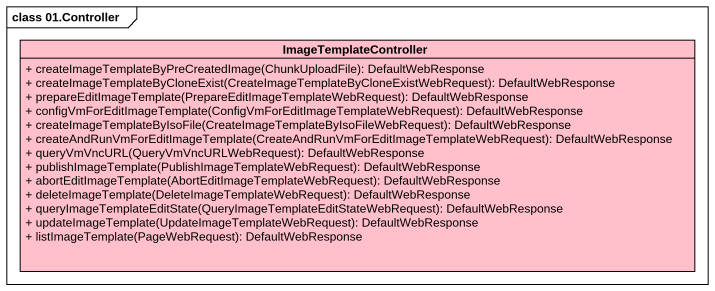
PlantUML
@startuml
mainframe class 01.Controller
hide circle
hide empty members
skinparam classAttributeIconSize 0
class ImageTemplateController #FFC0CB {
  + createImageTemplateByPreCreatedImage(ChunkUploadFile): DefaultWebResponse
  + createImageTemplateByCloneExist(CreateImageTemplateByCloneExistWebRequest): DefaultWebResponse
  + prepareEditImageTemplate(PrepareEditImageTemplateWebRequest): DefaultWebResponse
  + configVmForEditImageTemplate(ConfigVmForEditImageTemplateWebRequest): DefaultWebResponse
  + createImageTemplateByIsoFile(CreateImageTemplateByIsoFileWebRequest): DefaultWebResponse
  + createAndRunVmForEditImageTemplate(CreateAndRunVmForEditImageTemplateWebRequest): DefaultWebResponse
  + queryVmVncURL(QueryVmVncURLWebRequest): DefaultWebResponse
  + publishImageTemplate(PublishImageTemplateWebRequest): DefaultWebResponse
  + abortEditImageTemplate(AbortEditImageTemplateWebRequest): DefaultWebResponse
  + deleteImageTemplate(DeleteImageTemplateWebRequest): DefaultWebResponse
  + queryImageTemplateEditState(QueryImageTemplateEditStateWebRequest): DefaultWebResponse
  + updateImageTemplate(UpdateImageTemplateWebRequest): DefaultWebResponse
  + listImageTemplate(PageWebRequest): DefaultWebResponse
}
@enduml
